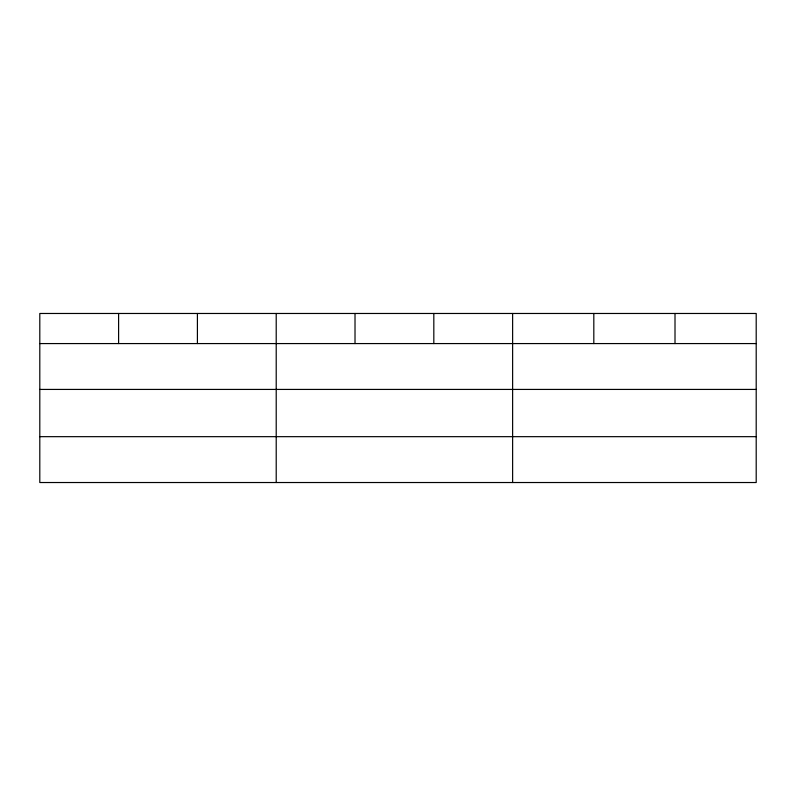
<?xml version="1.0" encoding="UTF-8"?>
<svg xmlns="http://www.w3.org/2000/svg" width="796" height="796" viewBox="0 0 796 796"><rect width="100%" height="100%" fill="white"/><g stroke="black" fill="none" stroke-linecap="round" stroke-linejoin="round"><path stroke-width="1.19" d="M756.2 389.423L756.2 313.475L39.8 313.475L39.8 482.525L756.2 482.525L756.2 389.423L39.8 389.423M39.8 343.574L756.2 343.574M39.8 436.666L756.2 436.666M675.008 313.475L675.008 343.574M593.816 313.475L593.816 343.574M512.624 313.475L512.624 482.525M433.82 313.475L433.82 343.574M355.016 313.475L355.016 343.574M276.212 313.475L276.212 482.525M197.408 313.475L197.408 343.574M118.604 313.475L118.604 343.574"/></g></svg>
